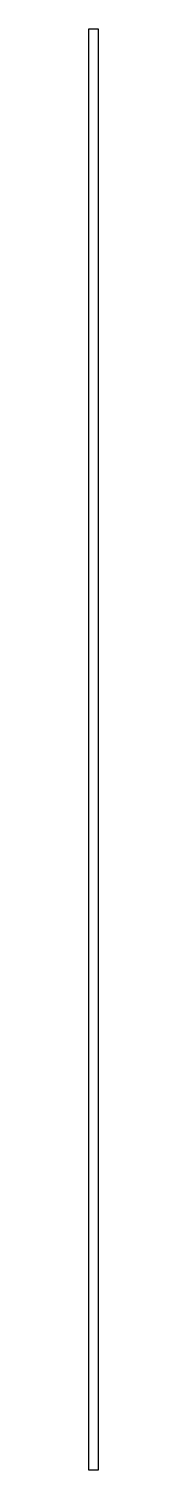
# Model space of a CAD drawing. Header units: millimetres. Extents: x -219 to -217, y -157 to 157.
import ezdxf

# ---------------------------------------------------------------- set-up
doc = ezdxf.new("R2010")
doc.units = ezdxf.units.MM
doc.header["$MEASUREMENT"] = 0
doc.layers.add('Default', color=7, linetype='Continuous', true_color=0x000000)

msp = doc.modelspace()

# ---------------------------------------------------------------- linework, layer by layer
at = {"layer": 'Default'}
for points in [[(-219, 157, 338), (-219, 157, 322), (-219, 157, 306)], [(-219, 157, 338), (-218, 157, 338), (-217, 157, 338)], [(-219, 157, 306), (-218, 157, 306), (-217, 157, 306)], [(-217, 157, 338), (-217, 157, 322), (-217, 157, 306)], [(-219, -157, 338), (-219, 0, 338), (-219, 157, 338)], [(-219, -157, 306), (-219, 0, 306), (-219, 157, 306)], [(-217, 157, 338), (-217, 0, 338), (-217, -157, 338)], [(-217, 157, 306), (-217, 0, 306), (-217, -157, 306)], [(-219, -157, 338), (-219, -157, 322), (-219, -157, 306)], [(-217, -157, 338), (-218, -157, 338), (-219, -157, 338)], [(-217, -157, 306), (-218, -157, 306), (-219, -157, 306)], [(-217, -157, 338), (-217, -157, 322), (-217, -157, 306)]]:
    msp.add_open_spline(points, degree=2, dxfattribs=at)

doc.saveas('drawing.dxf')
